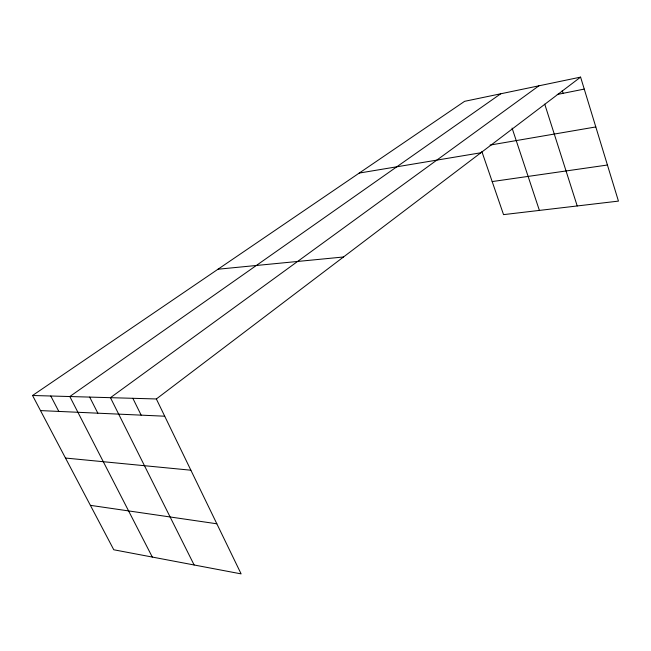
<?xml version="1.0" encoding="UTF-8"?>
<svg xmlns="http://www.w3.org/2000/svg" width="651" height="651" viewBox="0 0 651 651"><rect width="100%" height="100%" fill="white"/><g stroke="black" fill="none" stroke-linecap="round" stroke-linejoin="round"><path stroke-width="0.98" d="M156.354 398.965L241.114 573.881L113.779 549.769L32.55 395.491L156.354 398.965L580.594 77.119L618.45 201.11L503.54 214.627L481.838 151.471M538.89 85.818L110.45 397.68L194.128 564.987M500.709 93.793L69.812 396.532L152.31 557.069M32.55 395.491L464.602 101.328L580.594 77.119M557.248 94.485L584.248 89.089M490.089 145.075L595.803 126.937M359.222 173.068L480.861 152.773M492.18 181.572L607.432 165.02M218.004 269.221L343.5 256.982M40.5 410.594L164.711 416.209M65.482 458.044L190.881 470.209M90.383 505.339L216.84 523.786M50.786 396.003L58.81 411.424M89.683 397.094L97.845 413.19M132.853 398.306L141.145 415.143M512.085 128.092L539.394 210.411M544.741 104.168L577.217 205.96M562.261 90.595L563.107 93.313"/></g></svg>
